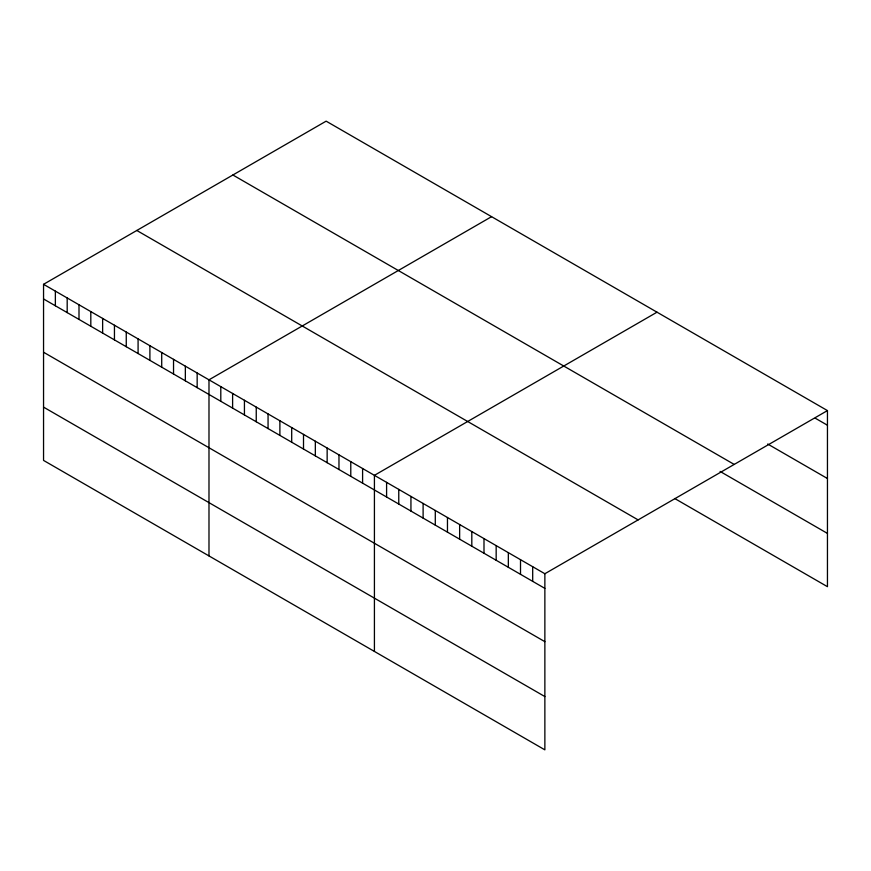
<?xml version="1.0" encoding="UTF-8"?>
<svg xmlns="http://www.w3.org/2000/svg" width="871" height="871" viewBox="0 0 871 871"><rect width="100%" height="100%" fill="white"/><g stroke="black" fill="none" stroke-linecap="round" stroke-linejoin="round"><path stroke-width="1.31" d="M43.55 284.316L544.865 573.739L544.865 749.844L43.55 460.411L43.55 284.316L326.135 121.156L827.45 410.589L827.45 586.684L674.709 498.506M491.571 216.672L208.986 379.821L208.986 555.927M657.006 312.188L374.421 475.337L374.421 651.432M544.865 573.739L827.45 410.589M815.278 418.211L827.45 425.233M767.689 444.014L827.45 478.517M232.884 174.995L734.199 464.428M720.088 471.429L827.45 533.411M136.801 230.467L638.116 519.9M43.55 298.96L544.865 588.382M43.55 352.232L544.865 641.666M43.55 407.127L544.865 696.56M532.693 566.716L532.693 581.36M520.51 559.683L520.51 574.327M508.337 552.65L508.337 567.304M496.165 545.627L496.165 560.271M483.993 538.594L483.993 553.237M471.81 531.571L471.81 546.215M459.638 524.538L459.638 539.182M447.465 517.505L447.465 532.159M435.293 510.482L435.293 525.126M423.11 503.449L423.11 518.093M410.938 496.426L410.938 511.07M398.766 489.393L398.766 504.037M386.593 482.36L386.593 497.014M362.597 468.511L362.597 483.155M350.784 461.695L350.784 476.339M338.971 454.869L338.971 469.513M327.148 448.042L327.148 462.697M315.335 441.227L315.335 455.871M303.511 434.4L303.511 449.044M291.698 427.574L291.698 442.228M279.885 420.758L279.885 435.402M268.061 413.932L268.061 428.576M256.248 407.116L256.248 421.76M244.435 400.29L244.435 414.934M232.611 393.463L232.611 408.118M220.799 386.648L220.799 401.291M197.162 373.006L197.162 387.649M185.349 366.179L185.349 380.823M173.536 359.353L173.536 374.007M161.712 352.537L161.712 367.181M149.899 345.711L149.899 360.354M138.086 338.884L138.086 353.539M126.262 332.069L126.262 346.712M114.449 325.242L114.449 339.886M102.636 318.427L102.636 333.07M90.813 311.6L90.813 326.244M79 304.774L79 319.428M67.187 297.958L67.187 312.602M55.363 291.132L55.363 305.775"/></g></svg>
